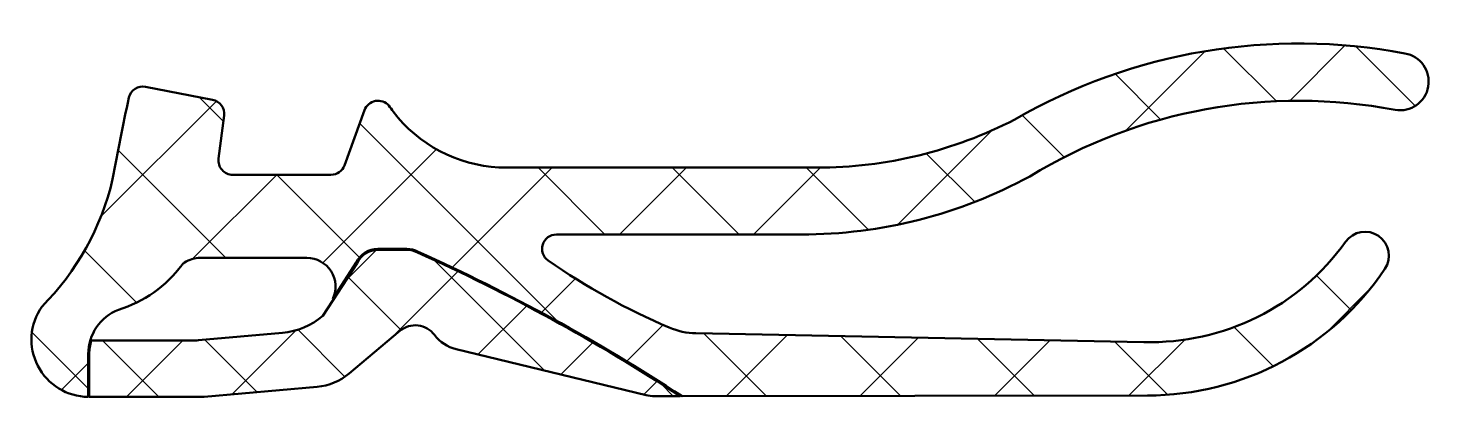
# Model space of a CAD drawing. Extents: x -2.4 to 27, y -4.7 to 3.1.
import ezdxf

# ---------------------------------------------------------------- set-up
doc = ezdxf.new("R2010")
doc.units = 0
for name, color, linetype, lineweight in [('0S-Alu contour', 7, 'Continuous', 50), ('0S-EPDM contour', 22, 'Continuous', 50), ('0S-EPDM hatch', 25, 'Continuous', 25), ('0S-PT contour', 91, 'Continuous', 50), ('0S-PT hatch', 103, 'Continuous', 25)]:
    doc.layers.add(name, color=color, linetype=linetype, lineweight=lineweight)

# ---------------------------------------------------------------- blocks, each defined once
blk = doc.blocks.new('284839__5426DE21_B7D1_4109_A290_B5A38D6BDF12_')
at = {"layer": '0S-EPDM hatch'}
h = blk.add_hatch(dxfattribs=at)
h.set_pattern_fill('ANSI37', color=256, scale=0.625, angle=90, style=0)
h.set_pattern_definition([(135, (0, 0), (-1.403165018917055, -1.403165018917055), []), (225, (0, 0), (1.403165018917055, -1.403165018917055), [])])
edge = h.paths.add_edge_path()
edge.add_ellipse((4.924447362856869, 1.249934575110569), major_axis=(-0.2997941210564408, 0), ratio=1, start_angle=221.0832928842777, end_angle=340, ccw=False)
edge.add_arc((16.60976252378813, 9.893208101173572), 14.23572638584223, 216.3925661349968, 217.6519060210552)
edge.add_arc((7.616281543276854, 3.149864850850168), 3.000000000000024, 220.6102628570905, 270)
edge.add_line((7.616281543276855, 0.149864850850143), (14.1079684069246, 0.1498648508501423))
edge.add_arc((14.1079684069246, 9.149864850850017), 8.999999999999876, 270, 297.3855979364789)
edge.add_ellipse((24.19035575933468, -9.14648360102801), major_axis=(-11.89566554664717, 0), ratio=1, start_angle=259.2576641357875, end_angle=299.9708897565024, ccw=False)
edge.add_ellipse((26.30502023634509, 1.949551783288087), major_axis=(-0.6000000000000005, 0), ratio=1, start_angle=80.15405696129528, end_angle=260.154056961295, ccw=False)
edge.add_arc((24.18401716120457, -9.228821192882444), 10.77789284809576, 79.20634493695526, 121.4346914013773)
edge.add_ellipse((13.78124399659381, 8.74986485084992), major_axis=(-9.99999999999978, 0), ratio=1, start_angle=90.00000000000023, end_angle=118.56672045375811, ccw=False)
edge.add_line((13.78124399659385, -1.250135149149858), (8.656501233202006, -1.250135149149858))
edge.add_arc((8.656501233202007, -1.550135149149859), 0.3000000000000007, 90.00000000000033, 235.2002344906717)
edge.add_arc((16.60976252378754, 9.893208101173135), 14.2357263858415, 235.2002344906708, 246.8641375341204)
edge.add_arc((11.60573295790193, -1.818256994141025), 1.500000000000006, 246.8641375341206, 268.8796497141971)
edge.add_line((11.57640412507638, -3.317970239920069), (20.9457009003178, -3.501198960201995))
edge.add_arc((21.09338505556726, 1.496619502916494), 4.999999999999981, 268.3074180714959, 324.5614227761865)
edge.add_ellipse((25.57444175233686, -1.692444761148437), major_axis=(-0.4999999999999961, 0), ratio=1, start_angle=146.0586672962625, end_angle=324.5614227761865, ccw=False)
edge.add_ellipse((21.01158831198421, 1.378445741924255), major_axis=(-6, 0), ratio=1, start_angle=90.07484481393789, end_angle=146.0586672962627, ccw=False)
edge.add_line((21.01942604034273, -4.621549138908075), (11.28425443485994, -4.634266088185968))
edge.add_arc((-10.77258672629582, -38.35570333017013), 40.29441117169391, 56.8117185776328, 65.77529737849294)
edge.add_arc((5.524587549405105, -2.050135839635238), 0.500000000000029, 61.79974082379327, 89.73349204714279)
edge.add_line((5.526913261648656, -1.550141248601905), (4.923459663111053, -1.550135839635218))
edge.add_arc((4.923459663111054, -2.050135839635216), 0.4999999999999978, 90.0000000000001, 155.0000000000001)
edge.add_line((4.470305769592731, -1.838826708764868), (3.979233996517628, -2.593434839326645))
edge.add_arc((3.435449324295637, -2.339863882282225), 0.6000000000000005, 335, 449.9999999999999)
edge.add_line((3.435449324295638, -1.739863882282225), (1.205020236345299, -1.739863882282225))
edge.add_arc((1.205020236345296, -2.339863882282234), 0.6000000000000095, 89.9999999999998, 123.4302071959299)
edge.add_arc((0.9846519131858691, -2.006040872068882), 0.2000000000000067, 123.4302071959296, 143.1723753072414)
edge.add_ellipse((-1.283585816685205, -0.3074759896636099), major_axis=(-2.633729884613402, 0), ratio=1, start_angle=107.12601227508779, end_angle=143.1723753072421, ccw=False)
edge.add_arc((-0.1371332098453665, -3.753102755712175), 1.000000000000002, 111.7703337828848, 180.0163507581582)
edge.add_line((-1.137133169126048, -3.753388130273361), (-1.137133169126046, -4.650309951226224))
edge.add_ellipse((-1.126276837949458, -3.4503590605337), major_axis=(-1.200000000000166, 0), ratio=1, start_angle=-35.077921668303816, end_angle=89.48164129762489, ccw=False)
edge.add_arc((-6.079615372320194, 1.186220654059535), 5.599071077795038, 315.1761309626866, 346.8167431706496)
edge.add_ellipse((43.66423549746211, -8.039865907961468), major_axis=(-44.99999999999901, 0), ratio=1, start_angle=347.6117313538918, end_angle=349.82546712119984, ccw=False)
edge.add_ellipse((0.0050202363452742, 1.549864160364586), major_axis=(-0.3000000000001963, 0), ratio=1, start_angle=258.9999999999995, end_angle=347.61173135389265, ccw=False)
edge.add_line((0.0622629349582776, 1.844352315399078), (1.462262934958276, 1.572219882606277))
edge.add_ellipse((1.405020236345312, 1.277731727571979), major_axis=(-0.2999999999999996, 0), ratio=1, start_angle=172.7861533891375, end_angle=259, ccw=False)
edge.add_line((1.702645551302962, 1.240059829605997), (1.588408684629874, 0.3375360583307652))
edge.add_arc((1.886033999587524, 0.2998641603647847), 0.2999999999999996, 172.7861533891377, 270.0000000000001)
edge.add_line((1.886033999587525, -0.0001358396352149), (3.940362439742465, -0.0001358396352158))
edge.add_arc((3.940362439742464, 0.2998641603647865), 0.3000000000000023, 270.0000000000001, 339.9999999999999)
edge.add_line((4.222270225978238, 0.1972581173670851), (4.642733039545134, 1.352470203362486))
at = {"layer": '0S-EPDM contour', "color": 7}
for points in [[(0.0622629349582776, 1.844352315399078), (1.462262934958276, 1.572219882606277)], [(1.702645551302962, 1.240059829605997), (1.588408684629874, 0.3375360583307652)], [(4.222270225978238, 0.1972581173670851), (4.642733039545134, 1.352470203362486)], [(7.616281543276855, 0.149864850850143), (14.1079684069246, 0.1498648508501423)], [(1.886033999587525, -0.0001358396352149), (3.940362439742465, -0.0001358396352158)], [(13.78124399659385, -1.250135149149858), (8.656501233202006, -1.250135149149858)], [(3.435449324295638, -1.739863882282225), (1.205020236345299, -1.739863882282225)], [(5.526913261648656, -1.550141248601905), (4.923459663111053, -1.550135839635218)], [(4.470305769592731, -1.838826708764868), (3.979233996517628, -2.593434839326645)], [(11.57640412507638, -3.317970239920069), (20.9457009003178, -3.501198960201995)], [(-1.137133169126048, -3.753388130273361), (-1.137133169126046, -4.650309951226224)], [(21.01942604034273, -4.621549138908075), (11.28425443485994, -4.634266088185968)]]:
    blk.add_lwpolyline(points, dxfattribs=at)
at = {"layer": '0S-EPDM contour', "color": 7, "extrusion": (0, 0, -1)}
for centre, radius, start, end in [((-24.19035575933468, -9.14648360102801), 11.89566554664717, 60.0291102434976, 100.7423358642125), ((-26.30502023634509, 1.949551783288087), 0.6000000000000005, 99.84594303870502, 279.8459430387047), ((-0.0050202363452742, 1.549864160364586), 0.3000000000001963, 12.38826864610733, 101.0000000000005), ((-43.66423549746211, -8.039865907961468), 44.99999999999901, 10.17453287880018, 12.38826864610822), ((-1.405020236345312, 1.277731727571979), 0.2999999999999996, 101, 187.2138466108625), ((-4.924447362856869, 1.249934575110569), 0.2997941210564408, 20.00000000000001, 138.9167071157223), ((-13.78124399659381, 8.74986485084992), 9.99999999999978, 241.4332795462419, 269.9999999999998), ((-25.57444175233686, -1.692444761148437), 0.4999999999999961, 35.43857722381352, 213.9413327037376), ((1.283585816685205, -0.3074759896636099), 2.633729884613402, 216.8276246927579, 252.8739877249122), ((-21.01158831198421, 1.378445741924255), 6, 213.9413327037373, 269.9251551860621), ((1.126276837949458, -3.4503590605337), 1.200000000000166, 270.5183587023752, 35.0779216683038)]:
    blk.add_arc(centre, radius, start, end, dxfattribs=at)
at = {"layer": '0S-EPDM contour', "color": 7}
for centre, radius, start, end in [((24.18401716120457, -9.228821192882444), 10.77789284809576, 79.20634493695526, 121.4346914013773), ((16.60976252378813, 9.893208101173572), 14.23572638584223, 216.3925661349968, 217.6519060210552), ((7.616281543276854, 3.149864850850168), 3.000000000000024, 220.6102628570905, 270), ((14.1079684069246, 9.149864850850017), 8.999999999999876, 270, 297.3855979364789), ((1.886033999587524, 0.2998641603647847), 0.2999999999999996, 172.7861533891377, 270.0000000000001), ((3.940362439742464, 0.2998641603647865), 0.3000000000000023, 270.0000000000001, 339.9999999999999), ((-6.079615372320194, 1.186220654059535), 5.599071077795038, 315.1761309626866, 346.8167431706496), ((8.656501233202007, -1.550135149149859), 0.3000000000000007, 90.00000000000033, 235.2002344906717), ((21.09338505556726, 1.496619502916494), 4.999999999999981, 268.3074180714959, 324.5614227761865), ((1.205020236345296, -2.339863882282234), 0.6000000000000095, 89.9999999999998, 123.4302071959299), ((3.435449324295637, -2.339863882282225), 0.6000000000000005, 335, 89.99999999999996), ((4.923459663111054, -2.050135839635216), 0.4999999999999978, 90.0000000000001, 155.0000000000001), ((5.524587549405105, -2.050135839635238), 0.500000000000029, 61.79974082379327, 89.73349204714279), ((-10.77258672629582, -38.35570333017013), 40.29441117169391, 56.8117185776328, 65.77529737849294), ((0.9846519131858691, -2.006040872068882), 0.2000000000000067, 123.4302071959296, 143.1723753072414), ((16.60976252378754, 9.893208101173135), 14.2357263858415, 235.2002344906708, 246.8641375341204), ((-0.1371332098453665, -3.753102755712175), 1.000000000000002, 111.7703337828848, 180.0163507581582), ((11.60573295790193, -1.818256994141025), 1.500000000000006, 246.8641375341206, 268.8796497141971)]:
    blk.add_arc(centre, radius, start, end, dxfattribs=at)
blk = doc.blocks.new('284839__836A1DE0_3D61_4854_AA14_AB471D5DB8BE_')
at = {"layer": '0S-PT hatch'}
h = blk.add_hatch(dxfattribs=at)
h.set_pattern_fill('ANSI37', color=256, scale=0.48, angle=90, style=0)
h.set_pattern_definition([(135, (0, 0), (-1.077630734528298, -1.077630734528298), []), (225, (0, 0), (1.077630734528298, -1.077630734528298), [])])
edge = h.paths.add_edge_path()
edge.add_arc((5.705020236345294, -3.650135839635213), 0.4999999999999994, 36.66758194256129, 130.0163507581517)
edge.add_line((5.383517139790604, -3.267205351288117), (4.318461331889489, -4.161411351238152))
edge.add_ellipse((3.546853900158236, -3.242378179205117), major_axis=(-1.200000000000001, 0), ratio=1, start_angle=95.01635075815142, end_angle=130.0163507581515, ccw=False)
edge.add_line((3.651781933546364, -4.43778192179977), (1.289851780387525, -4.645103245249176))
edge.add_ellipse((1.184923746999364, -3.449699502654694), major_axis=(-1.199999999999833, 0), ratio=1, start_angle=90.01635075815358, end_angle=95.01635075815369, ccw=False)
edge.add_line((1.185266196472689, -4.649699453791343), (-1.117133169940433, -4.650356500026708))
edge.add_line((-1.117133169940433, -4.650356500026708), (-1.117133169940433, -3.753382422782025))
edge.add_ellipse((-0.1371332098453676, -3.753102755712176), major_axis=(-0.98, 0), ratio=1, start_angle=-16.7698962990998, end_angle=0.01635075815829623, ccw=False)
edge.add_line((-1.075455010550228, -3.470344558090978), (1.030280450724918, -3.469743634733506))
edge.add_arc((1.029846681392116, -1.949743696623998), 1.520000000002875, 270.0163507581507, 275.1243450452188)
edge.add_line((1.165609293352871, -3.463668567019599), (2.923387188424302, -3.306038209695808))
edge.add_arc((2.787624576463771, -1.792113339303095), 1.519999999999979, 275.1243450452202, 310.2361725120606)
edge.add_line((3.769453020744629, -2.952463676917114), (4.487844706792787, -1.848543156653335))
edge.add_ellipse((4.923459663111054, -2.050135839635215), major_axis=(-0.4799999999999977, 0), ratio=1, start_angle=270.0000000000001, end_angle=335.1663749104186, ccw=False)
edge.add_line((4.923459663111053, -1.570135839635217), (5.52686618374414, -1.570141248180735))
edge.add_ellipse((5.524587549405104, -2.050135839635238), major_axis=(-0.4800000000000272, 0), ratio=1, start_angle=241.7177177328595, end_angle=269.7280070394942, ccw=False)
edge.add_ellipse((-10.77258672629578, -38.35570333017001), major_axis=(-40.27441117169379, 0), ratio=1, start_angle=236.8551195400284, end_angle=245.7762948596679, ccw=False)
edge.add_line((11.24776930840969, -4.63431374831167), (10.70886283421064, -4.635017716004862))
edge.add_ellipse((10.70788311816583, -3.885018355900571), major_axis=(-0.7500000000002492, 0), ratio=1, start_angle=76.37669516115801, end_angle=90.07484481393737, ccw=False)
edge.add_line((10.53123004187506, -4.613917313670016), (6.559338037587001, -3.651305234487848))
edge.add_ellipse((6.747767985630416, -2.87381301286735), major_axis=(-0.8000000000000133, 0), ratio=1, start_angle=36.667581942561526, end_angle=76.3766951611587, ccw=False)
at = {"layer": '0S-PT contour', "color": 7}
for points in [[(4.923459663111053, -1.570135839635217), (5.52686618374414, -1.570141248180735)], [(3.769453020744629, -2.952463676917114), (4.487844706792787, -1.848543156653335)], [(-1.075455010550228, -3.470344558090978), (1.030280450724918, -3.469743634733506)], [(1.165609293352871, -3.463668567019599), (2.923387188424302, -3.306038209695808)], [(5.383517139790604, -3.267205351288117), (4.318461331889489, -4.161411351238152)], [(1.185266196472689, -4.649699453791343), (-1.117133169940433, -4.650356500026708), (-1.117133169940433, -3.753382422782025)], [(10.53123004187506, -4.613917313670016), (6.559338037587001, -3.651305234487848)], [(3.651781933546364, -4.43778192179977), (1.289851780387525, -4.645103245249176)], [(11.24776930840969, -4.63431374831167), (10.70886283421064, -4.635017716004862)]]:
    blk.add_lwpolyline(points, dxfattribs=at)
at = {"layer": '0S-PT contour', "color": 7, "extrusion": (0, 0, -1)}
for centre, radius, start, end in [((-4.923459663111054, -2.050135839635215), 0.4799999999999977, 24.83362508958138, 89.99999999999991), ((-5.524587549405104, -2.050135839635238), 0.4800000000000272, 90.27199296050583, 118.2822822671405), ((10.77258672629578, -38.35570333017001), 40.27441117169379, 114.2237051403321, 123.1448804599716), ((0.1371332098453676, -3.753102755712176), 0.98, 359.9836492418417, 16.76989629909974), ((-6.747767985630416, -2.87381301286735), 0.8000000000000133, 283.6233048388414, 323.3324180574385), ((-3.546853900158236, -3.242378179205117), 1.200000000000001, 229.9836492418485, 264.9836492418486), ((-1.184923746999364, -3.449699502654694), 1.199999999999834, 264.9836492418463, 269.9836492418464), ((-10.70788311816583, -3.885018355900571), 0.7500000000002492, 269.9251551860626, 283.623304838842)]:
    blk.add_arc(centre, radius, start, end, dxfattribs=at)
at = {"layer": '0S-PT contour', "color": 7}
for centre, radius, start, end in [((2.787624576463771, -1.792113339303095), 1.519999999999979, 275.1243450452202, 310.2361725120606), ((5.705020236345294, -3.650135839635213), 0.4999999999999994, 36.66758194256129, 130.0163507581517), ((1.029846681392116, -1.949743696623998), 1.520000000002875, 270.0163507581507, 275.1243450452188)]:
    blk.add_arc(centre, radius, start, end, dxfattribs=at)
blk = doc.blocks.new('284839__5B5CEA3D_2000_4CB3_AE38_C1055FA92A12_')
at = {"layer": '0S-EPDM contour', "color": 7}
blk.add_blockref('284839__5426DE21_B7D1_4109_A290_B5A38D6BDF12_', (0, 0), dxfattribs=at)
at = {"layer": '0S-PT contour', "color": 7}
blk.add_blockref('284839__836A1DE0_3D61_4854_AA14_AB471D5DB8BE_', (0, 0), dxfattribs=at)

msp = doc.modelspace()

# ---------------------------------------------------------------- block references
at = {"layer": '0S-Alu contour', "color": 7}
msp.add_blockref('284839__5B5CEA3D_2000_4CB3_AE38_C1055FA92A12_', (0, 0), dxfattribs=at)

doc.saveas('drawing.dxf')
